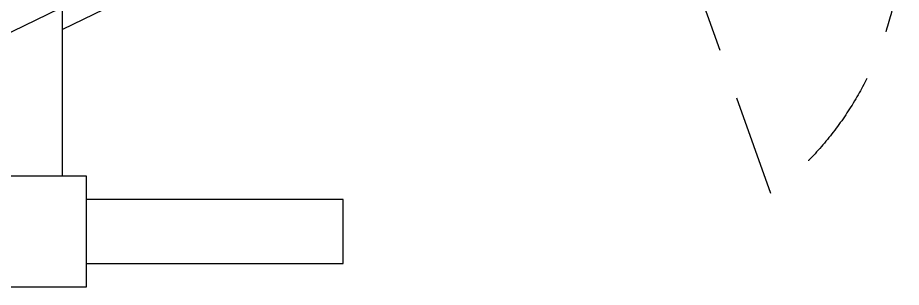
# Model space of a CAD drawing. Extents: x -3873 to 164127, y 7129 to 96529.
# Drawn here: x 60770 to 61881, y 56856 to 57194 of the extents above; entities that cross this region are included whole.
import ezdxf
from ezdxf.enums import TextEntityAlignment as Align

# ---------------------------------------------------------------- set-up
doc = ezdxf.new("R2010")
doc.units = 0
doc.linetypes.add('HIDDEN', pattern=[9.525, 6.35, -3.175])
doc.layers.get('0').update_dxf_attribs({"linetype": 'CONTINUOUS'})
for name, color, linetype in [('DOORS', 4, 'HIDDEN'), ('LAYOUT', 90, 'CONTINUOUS'), ('POSNR', 4, 'CONTINUOUS')]:
    doc.layers.add(name, color=color, linetype=linetype)
doc.styles.add('015_100', font='arial.ttf', dxfattribs={"height": 150})

# ---------------------------------------------------------------- blocks, each defined once
blk = doc.blocks.new('evisceration_Maestro_20x6_h090c')
at = {"ltscale": 20}
for points in [[(-2148.7, 430), (-2148.7, 753), (-2068.7, 753), (-2068.7, 430)], [(-1717.4, 684.2), (-1855, 400)], [(-1705.3, 650.4), (-2038.7, -36.6)], [(-2038.7, 400), (-1593.7, 400)]]:
    blk.add_lwpolyline(points, dxfattribs=at)
blk.add_lwpolyline([(-2178.7, 290), (-2038.7, 290), (-2038.7, 430), (-2178.7, 430)], close=True, dxfattribs=at)
at = {"layer": 'DOORS', "color": 4, "linetype": 'HIDDEN', "ltscale": 20}
blk.add_line((-2061.1, 1290.9), (-1404.3, 1057), dxfattribs=at)
blk.add_arc((-1733.1, 1045), 410, 90, 143.1438, dxfattribs=at)
at = {"color": 4, "linetype": 'HIDDEN', "ltscale": 20, "style": '015_100', "flags": 8}
blk.add_attdef('2070', text='', height=150, rotation=352, dxfattribs=at).set_placement((-1135.8, 906.1), align=Align.TOP_LEFT)
blk.add_attdef('1850', text='', height=150, rotation=352, dxfattribs=at).set_placement((-38.6, 705.8), align=Align.TOP_RIGHT)
at = {"color": 3, "ltscale": 20, "style": '015_100', "flags": 8}
blk.add_attdef('DR', (286.5, 374.4), '', height=150, dxfattribs=at)
at = {"layer": 'POSNR', "color": 4, "linetype": 'Continuous', "style": '015_100', "flags": 8}
blk.add_attdef('C02.12', text='', height=100, dxfattribs=at).set_placement((-940.8, -916.7), align=Align.MIDDLE)

msp = doc.modelspace()

# ---------------------------------------------------------------- block references
at = {"layer": 'LAYOUT', "color": 2, "ltscale": 20, "xscale": -1, "rotation": 270}
msp.add_blockref('evisceration_Maestro_20x6_h090c', (60426.4, 59034.2), dxfattribs=at)

doc.saveas('drawing.dxf')
